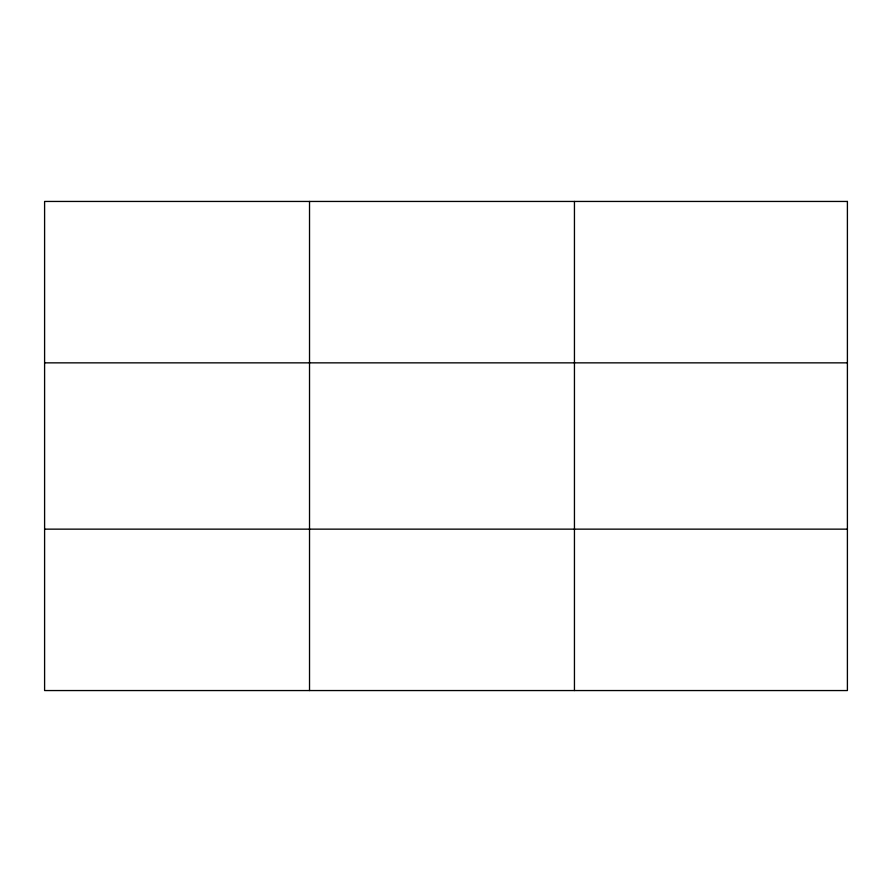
<?xml version="1.0" encoding="UTF-8"?>
<svg xmlns="http://www.w3.org/2000/svg" width="892" height="892" viewBox="0 0 892 892"><rect width="100%" height="100%" fill="white"/><g stroke="black" fill="none" stroke-linecap="round" stroke-linejoin="round"><path stroke-width="1.34" d="M309.524 201.447L309.524 690.553M574.448 201.447L574.448 690.553M44.6 362.854L847.4 362.854M44.6 529.146L847.4 529.146M847.4 201.447L847.4 690.553L44.6 690.553L44.6 201.447L847.4 201.447"/></g></svg>
